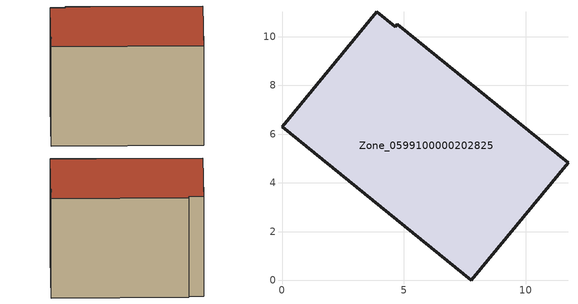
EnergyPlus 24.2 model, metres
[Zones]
Zone_0599100000202825
 floor ground (C_G): 4.74,10.52 11.74,4.83 7.77,0 0,6.3 3.88,11.03 4.65,10.41 z0
 wall outside (C_F): 7.77,0 11.74,4.83 4.74,10.52 4.65,10.41 3.88,11.03 0,6.3 7.77,0 z0:7.18
 roof outside (C_R): 11.74,4.83 4.74,10.52 4.65,10.41 3.88,11.03 0,6.3 7.77,0 z7.18
[BUILDING]
Pand.0599100000202825: North Axis=0; Terrain=City; Loads Convergence Tolerance Value=0.04; Temperature Convergence Tolerance Value=0.4; Solar Distribution=FullExterior; Maximum Number of Warmup Days=25; Minimum Number of Warmup Days=1
[Site:Location]
Rotterdam.The.Hague.AP_ZH_NLD Design_Conditions: Latitude=51.96; Longitude=4.45; Time Zone=1; Elevation=-4.5
[SITE:GROUNDTEMPERATURE:BUILDINGSURFACE]
18, 18, 18, 18, 18, 18, 18, 18, 18, 18, 18, 18
[MATERIAL] Thermal Absorptance=0.9; Solar Absorptance=0.7; Visible Absorptance=0.7
Name | Roughness | Thickness | Conductivity | Density | Specific Heat
G.TC.1946-1964 | MediumSmooth | 0.15 | 1 | 540 | 1210
F.TC.1946-1964 | Rough | 0.3 | 0.857143 | 1920 | 840
R.TC.1946-1964 | MediumRough | 0.2 | 0.235294 | 1500 | 1000
[CONSTRUCTION]
C_G: G.TC.1946-1964
C_F: F.TC.1946-1964
C_R: R.TC.1946-1964
[ZONE]
Zone_0599100000202825: Type=1; Multiplier=1; Ceiling Height=Autocalculate; Volume=Autocalculate; Floor Area=autocalculate; Part of Total Floor Area=Yes
[ZONEINFILTRATION:DESIGNFLOWRATE]
Infil_Zone_0599100000202825: Zone or ZoneList or Space or SpaceList=Zone_0599100000202825; Schedule=AlwaysOn; Design Flow Rate Calculation Method=Flow/Area; Flow Rate per Floor Area=0.003; Constant Term Coefficient=1; Temperature Term Coefficient=0; Velocity Term Coefficient=0; Velocity Squared Term Coefficient=0
[HVACTEMPLATE:ZONE:IDEALLOADSAIRSYSTEM]
Zone_0599100000202825: Maximum Heating Supply Air Temperature=50; Minimum Cooling Supply Air Temperature=13; Maximum Heating Supply Air Humidity Ratio=0.0156; Minimum Cooling Supply Air Humidity Ratio=0.0077; Heating Limit=NoLimit; Cooling Limit=NoLimit; Dehumidification Control Type=ConstantSensibleHeatRatio; Cooling Sensible Heat Ratio=0.7; Dehumidification Setpoint=60; Humidification Control Type=None; Humidification Setpoint=30; Outdoor Air Method=None; Outdoor Air Flow Rate per Person=0.00944; Outdoor Air Flow Rate per Zone Floor Area=0; Outdoor Air Flow Rate per Zone=0; Demand Controlled Ventilation Type=None; Outdoor Air Economizer Type=NoEconomizer; Heat Recovery Type=None; Sensible Heat Recovery Effectiveness=0.7; Latent Heat Recovery Effectiveness=0.65
[ZONECONTROL:THERMOSTAT]
ThermostatControl_Zone_0599100000202825: Zone or ZoneList=Zone_0599100000202825; Control Type Schedule=DualSetpointControlType; Control 1=Thermostat_Zone_0599100000202825; Temperature Difference Between Cutout And Setpoint=0
[THERMOSTATSETPOINT:DUALSETPOINT]
Thermostat_Zone_0599100000202825: Heating Setpoint Temperature Schedule=HeatingSetpoint_Zone_0599100000202825; Cooling Setpoint Temperature Schedule=CoolingSetpoint_Zone_0599100000202825
[SCHEDULE:COMPACT]
HeatingSetpoint_Zone_0599100000202825: Through: 12/31, For: AllDays, Until: 24:00, 21
CoolingSetpoint_Zone_0599100000202825: Through: 12/31, For: AllDays, Until: 24:00, 24
DualSetpointControlType: Through: 12/31, For: AllDays, Until: 24:00, 4
AlwaysOn: Through: 12/31, For: AllDays, Until: 24:00, 1
